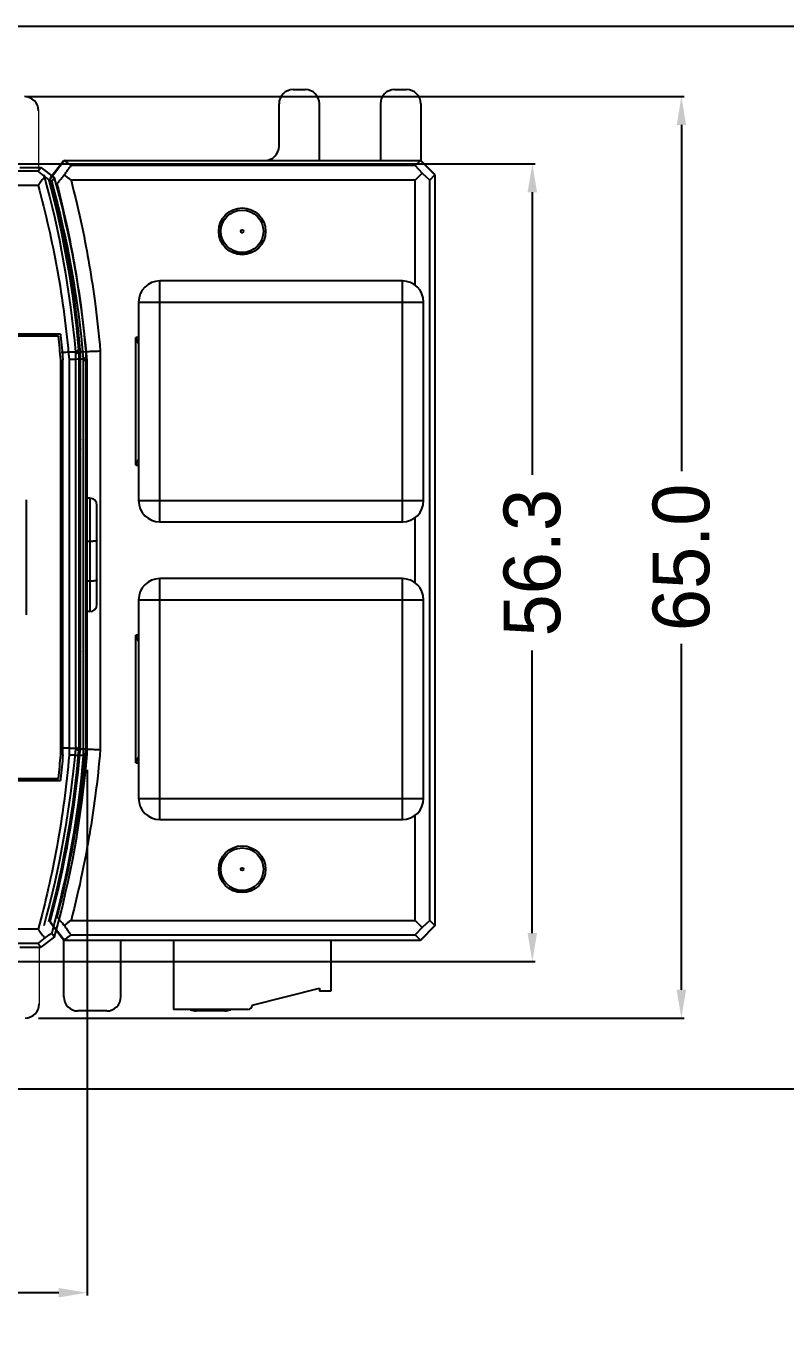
# Model space of a CAD drawing. Header units: millimetres. Extents: x 54 to 1685, y 68 to 1015.
# Drawn here: x 1277.4 to 1331, y 645.8 to 737.7 of the extents above; entities that cross this region are included whole.
import ezdxf

# ---------------------------------------------------------------- set-up
doc = ezdxf.new("R2010")
doc.units = ezdxf.units.MM
doc.linetypes.add('ACAD_ISO03W100', pattern=[30, 12, -18])
doc.linetypes.add('DASHED2', pattern=[9.525, 6.35, -3.175])
doc.layers.add('2', color=6, linetype='Continuous')
doc.styles.get("Standard").update_dxf_attribs({"font": 'BareunDotumPro1.ttf'})
doc.dimstyles.get("Standard").update_dxf_attribs({"dimtxt": 4, "dimasz": 2, "dimexe": 0.2, "dimexo": 1, "dimgap": 0.09, "dimtad": 0, "dimtoh": 1, "dimdec": 1, "dimzin": 0, "dimdsep": 46, "dimtxsty": 'Standard', "dimcen": -3, "dimadec": 0, "dimazin": 0, "dimtfac": 1, "dimtdec": 1, "dimtofl": 0, "dimtmove": 0, "dimatfit": 3, "dimfxl": 0, "dimtolj": 1, "dimtzin": 0, "dimarcsym": 0})

# ---------------------------------------------------------------- blocks, each defined once
blk = doc.blocks.new('*D22')
at = {"color": 0, "lineweight": -2}
for p, q in [((1281.666, 685.259), (1281.666, 648.185)), ((1171.677, 685.125), (1171.677, 648.185)), ((1173.677, 648.385), (1218.867, 648.385)), ((1279.666, 648.385), (1234.476, 648.385))]:
    blk.add_line(p, q, dxfattribs=at)
at = {"color": 0}
for points in [[(1173.677, 648.718), (1173.677, 648.052), (1171.677, 648.385)], [(1279.666, 648.052), (1279.666, 648.718), (1281.666, 648.385)]]:
    blk.add_solid(points, dxfattribs=at)
at = {"layer": 'Defpoints', "color": 0}
for p in [(1281.666, 686.259), (1171.677, 686.125), (1281.666, 648.385)]:
    blk.add_point(p, dxfattribs=at)
at = {"color": 0, "linetype": 'DASHED2', "insert": (1226.672, 648.385), "char_height": 4, "attachment_point": 5}
blk.add_mtext('\\A1;110.0', dxfattribs=at)
blk = doc.blocks.new('*D23')
at = {"color": 0, "lineweight": -2}
for p, q in [((1274.199, 728.009), (1313.268, 728.009)), ((1313.068, 726.009), (1313.068, 706.07)), ((1313.068, 673.759), (1313.068, 693.699)), ((1274.249, 671.759), (1313.268, 671.759))]:
    blk.add_line(p, q, dxfattribs=at)
at = {"color": 0}
for points in [[(1313.401, 726.009), (1312.735, 726.009), (1313.068, 728.009)], [(1312.735, 673.759), (1313.401, 673.759), (1313.068, 671.759)]]:
    blk.add_solid(points, dxfattribs=at)
at = {"layer": 'Defpoints', "color": 0}
for p in [(1273.199, 728.009), (1313.068, 728.009), (1273.249, 671.759)]:
    blk.add_point(p, dxfattribs=at)
at = {"color": 0, "linetype": 'DASHED2', "insert": (1313.068, 699.884), "char_height": 4, "attachment_point": 5, "rotation": 90}
blk.add_mtext('\\A1;56.3', dxfattribs=at)
blk = doc.blocks.new('*D24')
at = {"color": 0, "lineweight": -2}
for p, q in [((1277.349, 732.759), (1323.78, 732.759)), ((1323.58, 730.759), (1323.58, 706.349)), ((1323.58, 669.759), (1323.58, 694.169)), ((1278.249, 667.759), (1323.78, 667.759))]:
    blk.add_line(p, q, dxfattribs=at)
at = {"color": 0}
for points in [[(1323.913, 730.759), (1323.247, 730.759), (1323.58, 732.759)], [(1323.247, 669.759), (1323.913, 669.759), (1323.58, 667.759)]]:
    blk.add_solid(points, dxfattribs=at)
at = {"layer": 'Defpoints', "color": 0}
for p in [(1276.349, 732.759), (1277.249, 667.759), (1323.58, 667.759)]:
    blk.add_point(p, dxfattribs=at)
at = {"color": 0, "linetype": 'DASHED2', "insert": (1323.58, 700.259), "char_height": 4, "attachment_point": 5, "rotation": 90}
blk.add_mtext('\\A1;65.0', dxfattribs=at)
blk = doc.blocks.new('*D25')
at = {"color": 0, "lineweight": -2}
for p, q in [((1268.165, 737.737), (1334.692, 737.737)), ((1334.492, 735.737), (1334.492, 706.441)), ((1334.492, 664.775), (1334.492, 694.071)), ((1268.046, 662.775), (1334.692, 662.775))]:
    blk.add_line(p, q, dxfattribs=at)
at = {"color": 0}
for points in [[(1334.825, 735.737), (1334.159, 735.737), (1334.492, 737.737)], [(1334.159, 664.775), (1334.825, 664.775), (1334.492, 662.775)]]:
    blk.add_solid(points, dxfattribs=at)
at = {"layer": 'Defpoints', "color": 0}
for p in [(1267.165, 737.737), (1267.046, 662.775), (1334.492, 662.775)]:
    blk.add_point(p, dxfattribs=at)
at = {"color": 0, "linetype": 'DASHED2', "insert": (1334.492, 700.256), "char_height": 4, "attachment_point": 5, "rotation": 90}
blk.add_mtext('\\A1;75.0', dxfattribs=at)

msp = doc.modelspace()

# ---------------------------------------------------------------- linework, layer by layer
at = {"color": 7, "linetype": 'Continuous'}
for p, q in [((1296.205, 733.259), (1297.055, 733.259)), ((1303.355, 733.259), (1304.205, 733.259)), ((1295.205, 729.259), (1295.205, 732.259)), ((1298.055, 728.259), (1298.055, 732.259)), ((1302.355, 732.259), (1302.355, 728.259)), ((1305.205, 732.259), (1305.205, 728.259)), ((1276.916, 727.759), (1278.41, 727.759)), ((1278.41, 727.759), (1279.373, 727.027)), ((1280.025, 728.259), (1279.06, 727)), ((1279.068, 726.968), (1280.06, 728.259)), ((1280.06, 728.259), (1305.205, 728.259)), ((1304.812, 727.893), (1280.536, 727.893)), ((1304.812, 727.893), (1305.179, 728.259)), ((1304.812, 727.893), (1305.312, 727.366)), ((1305.179, 728.259), (1306.205, 727.233)), ((1306.205, 727.259), (1305.205, 728.259)), ((1278.211, 727.498), (1175.121, 727.498)), ((1279.373, 727.027), (1279.175, 726.763)), ((1304.812, 726.867), (1280.536, 726.867)), ((1304.812, 726.867), (1305.312, 727.366)), ((1304.812, 719.446), (1304.812, 726.867)), ((1305.312, 727.366), (1305.838, 726.867)), ((1305.838, 726.867), (1306.205, 727.233)), ((1305.838, 674.652), (1305.838, 726.867)), ((1306.205, 727.233), (1306.205, 674.259)), ((1278.211, 726.498), (1175.121, 726.498)), ((1293.258, 721.759), (1291.951, 721.759)), ((1292.225, 721.659), (1292.755, 721.659)), ((1292.455, 721.659), (1292.455, 721.759)), ((1292.755, 721.759), (1292.755, 721.659)), ((1280.6, 719.749), (1280.522, 719.747)), ((1303.905, 719.759), (1286.805, 719.759)), ((1286.805, 702.759), (1286.805, 719.759)), ((1303.905, 702.759), (1303.905, 719.759)), ((1285.305, 718.259), (1305.405, 718.259)), ((1285.305, 718.259), (1285.305, 704.259)), ((1305.405, 704.259), (1305.405, 718.259)), ((1279.784, 716.009), (1173.548, 716.009)), ((1279.65, 715.859), (1173.682, 715.859)), ((1281.09, 715.761), (1280.991, 715.763)), ((1285.105, 706.759), (1285.105, 715.759)), ((1285.305, 715.759), (1285.105, 715.759)), ((1285.305, 715.352), (1285.105, 715.759)), ((1280.843, 714.757), (1281.093, 714.894)), ((1280.843, 714.757), (1280.844, 714.623)), ((1280.844, 714.623), (1281.105, 714.759)), ((1281.105, 686.759), (1281.105, 714.759)), ((1281.205, 714.764), (1281.572, 714.779)), ((1281.205, 686.755), (1281.205, 714.764)), ((1281.572, 714.779), (1281.572, 686.74)), ((1282.598, 714.822), (1282.598, 686.696)), ((1279.816, 686.338), (1279.816, 714.18)), ((1279.966, 686.332), (1279.966, 714.187)), ((1280.405, 714.205), (1280.405, 686.313)), ((1280.844, 714.623), (1280.844, 686.895)), ((1281.404, 714.257), (1281.654, 714.394)), ((1281.404, 714.257), (1281.405, 714.123)), ((1281.405, 714.123), (1281.666, 714.259)), ((1281.405, 714.123), (1281.405, 686.395)), ((1281.666, 686.259), (1281.666, 714.259)), ((1285.105, 706.759), (1285.305, 707.167)), ((1285.105, 706.759), (1285.305, 706.759)), ((1277.368, 704.312), (1277.368, 696.207)), ((1281.866, 704.429), (1281.666, 704.429)), ((1281.866, 704.429), (1281.866, 696.429)), ((1282.366, 696.929), (1282.366, 703.929)), ((1285.305, 704.259), (1305.405, 704.259)), ((1281.105, 703.259), (1281.205, 703.259)), ((1286.805, 702.759), (1303.905, 702.759)), ((1304.812, 698.446), (1304.812, 703.073)), ((1281.866, 701.378), (1281.666, 701.378)), ((1281.105, 698.259), (1281.205, 698.259)), ((1281.866, 698.578), (1281.666, 698.578)), ((1303.905, 698.759), (1286.805, 698.759)), ((1286.805, 681.759), (1286.805, 698.759)), ((1303.905, 681.759), (1303.905, 698.759)), ((1285.305, 697.259), (1305.405, 697.259)), ((1285.305, 697.259), (1285.305, 683.259)), ((1305.405, 683.259), (1305.405, 697.259)), ((1281.866, 696.429), (1281.666, 696.429)), ((1285.105, 685.759), (1285.105, 694.759)), ((1285.305, 694.759), (1285.105, 694.759)), ((1285.305, 694.352), (1285.105, 694.759)), ((1280.844, 686.895), (1280.843, 686.762)), ((1280.843, 686.762), (1281.093, 686.625)), ((1280.844, 686.895), (1281.105, 686.759)), ((1281.205, 686.755), (1281.572, 686.74)), ((1281.405, 686.395), (1281.404, 686.262)), ((1281.404, 686.262), (1281.654, 686.125)), ((1281.405, 686.395), (1281.666, 686.259)), ((1285.105, 685.759), (1285.305, 686.167)), ((1281.09, 685.757), (1280.991, 685.756)), ((1285.105, 685.759), (1285.305, 685.759)), ((1173.548, 684.509), (1279.784, 684.509)), ((1173.682, 684.659), (1279.65, 684.659)), ((1285.305, 683.259), (1305.405, 683.259)), ((1280.599, 681.77), (1280.522, 681.771)), ((1286.805, 681.759), (1303.905, 681.759)), ((1304.812, 674.652), (1304.812, 682.073)), ((1293.258, 676.759), (1291.951, 676.759)), ((1292.225, 676.659), (1292.755, 676.659)), ((1292.455, 676.659), (1292.455, 676.759)), ((1292.755, 676.759), (1292.755, 676.659)), ((1279.06, 674.519), (1280.025, 673.259)), ((1280.06, 673.259), (1279.068, 674.551)), ((1280.536, 674.652), (1304.812, 674.652)), ((1304.812, 674.652), (1305.312, 674.152)), ((1306.205, 674.285), (1305.179, 673.259)), ((1305.205, 673.259), (1306.205, 674.259)), ((1305.838, 674.652), (1305.312, 674.152)), ((1305.838, 674.652), (1306.205, 674.285)), ((1278.211, 674.02), (1175.121, 674.02)), ((1279.373, 673.492), (1278.41, 672.759)), ((1279.175, 673.756), (1279.373, 673.492)), ((1280.536, 673.626), (1304.812, 673.626)), ((1305.312, 674.152), (1304.812, 673.626)), ((1304.812, 673.626), (1305.179, 673.259)), ((1278.211, 673.02), (1175.121, 673.02)), ((1276.916, 672.759), (1278.41, 672.759)), ((1280.025, 673.259), (1305.179, 673.259)), ((1280.025, 669.259), (1280.025, 673.259)), ((1284.055, 669.259), (1284.055, 673.259)), ((1287.755, 673.259), (1287.755, 668.359)), ((1298.855, 673.259), (1298.855, 669.659)), ((1293.305, 668.659), (1298.055, 669.859)), ((1298.055, 669.859), (1298.055, 669.659)), ((1298.855, 669.659), (1298.055, 669.659)), ((1283.055, 668.259), (1281.025, 668.259)), ((1293.005, 668.359), (1287.755, 668.359)), ((1291.384, 668.259), (1289.355, 668.259))]:
    msp.add_line(p, q, dxfattribs=at)
for centre, radius in [((1292.605, 723.259), 1.65), ((1292.605, 723.259), 1.5), ((1292.605, 723.259), 0.1), ((1292.605, 678.259), 1.65), ((1292.605, 678.259), 1.5), ((1292.605, 678.259), 0.1)]:
    msp.add_circle(centre, radius, dxfattribs=at)
for centre, radius, start, end in [((1296.205, 732.259), 1, 90, 180), ((1297.055, 732.259), 1, 0, 90), ((1303.355, 732.259), 1, 90, 180), ((1304.205, 732.259), 1, 0, 90), ((1277.249, 731.759), 1, 0, 90), ((1294.205, 729.259), 1, 270.00017, 0), ((1286.805, 718.259), 1.5, 90, 180), ((1303.905, 718.259), 1.5, 0, 90), ((1281.866, 703.929), 0.5, 0, 90), ((1286.805, 704.259), 1.5, 180, 270), ((1303.905, 704.259), 1.5, 270, 0), ((1286.805, 697.259), 1.5, 90, 180), ((1303.905, 697.259), 1.5, 0, 90), ((1281.866, 696.929), 0.5, 270, 0), ((1286.805, 683.259), 1.5, 180, 270), ((1303.905, 683.259), 1.5, 270, 0), ((1277.299, 668.759), 1, 270, 0), ((1281.025, 669.259), 1, 180, 270), ((1283.055, 669.259), 1, 270, 0), ((1289.355, 669.259), 1, 245.54918, 270), ((1291.384, 669.259), 1, 270, 294.45082), ((1293.005, 668.659), 0.3, 270, 0)]:
    msp.add_arc(centre, radius, start, end, dxfattribs=at)
for points, knots in [([(1278.41, 727.759), (1278.388, 727.73), (1278.344, 727.672), (1278.277, 727.585), (1278.233, 727.527), (1278.211, 727.498)], [0, 0, 0, 0, 0.1093132, 0.2187132, 0.3282, 0.3282, 0.3282, 0.3282]), ([(1280.536, 727.893), (1280.491, 727.927), (1280.389, 728.006), (1280.23, 728.129), (1280.116, 728.216), (1280.06, 728.259)], [0, 0, 0, 0, 0.1702174, 0.3874263, 0.6008993, 0.6008993, 0.6008993, 0.6008993]), ([(1280.06, 727.233), (1280.113, 727.306), (1280.219, 727.453), (1280.377, 727.673), (1280.483, 727.819), (1280.536, 727.893)], [0, 0, 0, 0, 0.2711551, 0.542284, 0.8133867, 0.8133867, 0.8133867, 0.8133867]), ([(1278.687, 727.124), (1278.608, 727.187), (1278.449, 727.311), (1278.29, 727.436), (1278.211, 727.498)], [0, 0, 0, 0, 0.3026296, 0.6053067, 0.6053067, 0.6053067, 0.6053067]), ([(1278.687, 727.124), (1278.608, 727.02), (1278.449, 726.811), (1278.29, 726.602), (1278.211, 726.498)], [0, 0, 0, 0, 0.3940551, 0.7863458, 0.7863458, 0.7863458, 0.7863458]), ([(1279.175, 726.763), (1279.094, 726.823), (1278.931, 726.944), (1278.768, 727.064), (1278.687, 727.124)], [0, 0, 0, 0, 0.3046717, 0.6075665, 0.6075665, 0.6075665, 0.6075665]), ([(1279.543, 726.608), (1279.6, 726.677), (1279.715, 726.815), (1279.887, 727.024), (1280.003, 727.163), (1280.06, 727.233)], [0, 0, 0, 0, 0.2694845, 0.5399804, 0.8115671, 0.8115671, 0.8115671, 0.8115671]), ([(1280.536, 726.867), (1280.483, 726.907), (1280.377, 726.989), (1280.219, 727.111), (1280.113, 727.192), (1280.06, 727.233)], [0, 0, 0, 0, 0.2003427, 0.4003608, 0.6000236, 0.6000236, 0.6000236, 0.6000236]), ([(1280.536, 726.867), (1280.822, 725.77), (1281.499, 722.894), (1282.187, 718.87), (1282.503, 715.942), (1282.598, 714.822)], [0, 0, 0, 0, 3.399875, 8.860786, 12.232287, 12.232287, 12.232287, 12.232287]), ([(1278.211, 726.498), (1278.747, 724.545), (1279.67, 720.475), (1280.222, 716.338), (1280.405, 714.205)], [0, 0, 0, 0, 6.077963, 12.500228, 12.500228, 12.500228, 12.500228]), ([(1279.543, 726.608), (1279.825, 725.527), (1280.492, 722.692), (1281.168, 718.74), (1281.479, 715.869), (1281.572, 714.779)], [0, 0, 0, 0, 3.351112, 8.733732, 12.013865, 12.013865, 12.013865, 12.013865]), ([(1280.844, 714.748), (1280.732, 714.743), (1280.51, 714.733), (1280.177, 714.719), (1279.955, 714.71), (1279.844, 714.705)], [0, 0, 0, 0, 0.334589, 0.667925, 1.000763, 1.000763, 1.000763, 1.000763]), ([(1281.572, 714.779), (1281.685, 714.784), (1281.913, 714.794), (1282.255, 714.808), (1282.483, 714.818), (1282.598, 714.822)], [0, 0, 0, 0, 0.341631, 0.683994, 1.027089, 1.027089, 1.027089, 1.027089]), ([(1281.405, 714.248), (1281.293, 714.243), (1281.071, 714.233), (1280.738, 714.219), (1280.516, 714.21), (1280.405, 714.205)], [0, 0, 0, 0, 0.334589, 0.667925, 1.000763, 1.000763, 1.000763, 1.000763]), ([(1282.366, 701.465), (1282.366, 701.455), (1282.341, 701.434), (1282.291, 701.418), (1282.212, 701.4), (1282.111, 701.388), (1281.992, 701.38), (1281.909, 701.378), (1281.866, 701.378)], [0, 0, 0, 0, 0.0282, 0.082362, 0.1638306, 0.2682992, 0.3892012, 0.5186445, 0.5186445, 0.5186445, 0.5186445]), ([(1282.366, 698.665), (1282.366, 698.655), (1282.341, 698.634), (1282.291, 698.618), (1282.212, 698.6), (1282.111, 698.588), (1281.992, 698.58), (1281.909, 698.578), (1281.866, 698.578)], [0, 0, 0, 0, 0.0282, 0.082362, 0.1638306, 0.2682992, 0.3892012, 0.5186445, 0.5186445, 0.5186445, 0.5186445]), ([(1280.405, 686.313), (1280.218, 684.139), (1279.663, 680.002), (1278.736, 675.934), (1278.211, 674.02)], [0, 0, 0, 0, 6.546608, 12.500174, 12.500174, 12.500174, 12.500174]), ([(1281.572, 686.74), (1281.481, 685.674), (1281.174, 682.827), (1280.502, 678.875), (1279.831, 676.016), (1279.543, 674.911)], [0, 0, 0, 0, 3.206906, 8.587524, 12.013863, 12.013863, 12.013863, 12.013863]), ([(1280.843, 686.771), (1280.732, 686.776), (1280.51, 686.785), (1280.177, 686.8), (1279.955, 686.808), (1279.844, 686.813)], [0, 0, 0, 0, 0.333845, 0.667182, 1.000002, 1.000002, 1.000002, 1.000002]), ([(1281.404, 686.271), (1281.293, 686.276), (1281.071, 686.285), (1280.738, 686.3), (1280.516, 686.308), (1280.405, 686.313)], [0, 0, 0, 0, 0.333845, 0.667182, 1.000002, 1.000002, 1.000002, 1.000002]), ([(1282.598, 686.696), (1282.506, 685.601), (1282.193, 682.698), (1281.509, 678.674), (1280.828, 675.773), (1280.536, 674.652)], [0, 0, 0, 0, 3.29721, 8.756091, 12.232291, 12.232291, 12.232291, 12.232291]), ([(1281.093, 686.625), (1281.095, 686.647), (1281.099, 686.692), (1281.103, 686.737), (1281.105, 686.759)], [0, 0, 0, 0, 0.0675553, 0.1351106, 0.1351106, 0.1351106, 0.1351106]), ([(1281.572, 686.74), (1281.685, 686.735), (1281.913, 686.725), (1282.255, 686.711), (1282.483, 686.701), (1282.598, 686.696)], [0, 0, 0, 0, 0.341631, 0.683994, 1.027089, 1.027089, 1.027089, 1.027089]), ([(1281.654, 686.125), (1281.656, 686.147), (1281.66, 686.192), (1281.664, 686.237), (1281.666, 686.259)], [0, 0, 0, 0, 0.0675553, 0.1351106, 0.1351106, 0.1351106, 0.1351106]), ([(1280.06, 674.286), (1280.003, 674.356), (1279.887, 674.495), (1279.715, 674.703), (1279.6, 674.842), (1279.543, 674.911)], [0, 0, 0, 0, 0.2715842, 0.5420782, 0.8115012, 0.8115012, 0.8115012, 0.8115012]), ([(1280.536, 674.652), (1280.483, 674.611), (1280.377, 674.53), (1280.219, 674.408), (1280.113, 674.326), (1280.06, 674.286)], [0, 0, 0, 0, 0.2003283, 0.400344, 0.6000229, 0.6000229, 0.6000229, 0.6000229]), ([(1280.536, 673.626), (1280.483, 673.699), (1280.377, 673.846), (1280.219, 674.066), (1280.113, 674.213), (1280.06, 674.286)], [0, 0, 0, 0, 0.2711094, 0.542245, 0.8134069, 0.8134069, 0.8134069, 0.8134069]), ([(1278.211, 674.02), (1278.29, 673.916), (1278.449, 673.708), (1278.608, 673.499), (1278.687, 673.394)], [0, 0, 0, 0, 0.392293, 0.786346, 0.786346, 0.786346, 0.786346]), ([(1278.211, 673.02), (1278.29, 673.083), (1278.449, 673.207), (1278.608, 673.332), (1278.687, 673.394)], [0, 0, 0, 0, 0.3026712, 0.6052948, 0.6052948, 0.6052948, 0.6052948]), ([(1278.687, 673.394), (1278.768, 673.454), (1278.931, 673.575), (1279.094, 673.696), (1279.175, 673.756)], [0, 0, 0, 0, 0.3031167, 0.6075783, 0.6075783, 0.6075783, 0.6075783]), ([(1280.536, 673.626), (1280.491, 673.591), (1280.389, 673.512), (1280.23, 673.39), (1280.116, 673.303), (1280.06, 673.259)], [0, 0, 0, 0, 0.1702174, 0.3874263, 0.6008993, 0.6008993, 0.6008993, 0.6008993]), ([(1278.211, 673.02), (1278.233, 672.991), (1278.277, 672.933), (1278.344, 672.846), (1278.388, 672.788), (1278.41, 672.759)], [0, 0, 0, 0, 0.1094868, 0.2188868, 0.3282, 0.3282, 0.3282, 0.3282])]:
    msp.add_open_spline(points, degree=3, knots=knots, dxfattribs=at)
for points in [[(1278.614, 727.263), (1279.734, 723.179), (1280.483, 718.976), (1280.843, 714.757)], [(1281.093, 714.894), (1280.74, 718.957), (1280.027, 723.005), (1278.971, 726.944)], [(1281.193, 714.905), (1280.839, 718.972), (1280.125, 723.024), (1279.068, 726.968)], [(1279.175, 726.763), (1280.295, 722.679), (1281.044, 718.476), (1281.404, 714.257)], [(1281.654, 714.394), (1281.283, 718.657), (1280.516, 722.903), (1279.373, 727.027)], [(1279.816, 714.18), (1279.768, 714.741), (1279.712, 715.3), (1279.65, 715.859)], [(1279.784, 716.009), (1279.789, 715.965), (1279.794, 715.92), (1279.799, 715.876)], [(1279.799, 715.876), (1279.862, 715.313), (1279.917, 714.75), (1279.966, 714.187)], [(1281.099, 714.827), (1281.097, 714.849), (1281.095, 714.871), (1281.093, 714.894)], [(1281.105, 714.759), (1281.103, 714.782), (1281.101, 714.804), (1281.099, 714.827)], [(1281.205, 714.764), (1281.201, 714.811), (1281.197, 714.858), (1281.193, 714.905)], [(1281.666, 714.259), (1281.664, 714.282), (1281.66, 714.327), (1281.656, 714.371), (1281.654, 714.394)], [(1281.205, 708.609), (1281.17, 708.54), (1281.136, 708.47), (1281.102, 708.399)], [(1281.205, 707.934), (1281.17, 707.865), (1281.135, 707.795), (1281.101, 707.726)], [(1281.205, 707.912), (1281.17, 707.843), (1281.135, 707.774), (1281.101, 707.704)], [(1281.101, 693.814), (1281.135, 693.744), (1281.17, 693.675), (1281.205, 693.605)], [(1281.101, 693.792), (1281.132, 693.728), (1281.164, 693.665), (1281.196, 693.601)], [(1281.196, 693.601), (1281.199, 693.595), (1281.202, 693.59), (1281.205, 693.584)], [(1281.102, 693.119), (1281.136, 693.049), (1281.17, 692.979), (1281.205, 692.909)], [(1280.843, 686.762), (1280.483, 682.543), (1279.734, 678.34), (1278.614, 674.256)], [(1278.971, 674.574), (1280.027, 678.514), (1280.74, 682.561), (1281.093, 686.625)], [(1279.068, 674.551), (1280.125, 678.495), (1280.839, 682.546), (1281.193, 686.613)], [(1281.404, 686.262), (1281.044, 682.043), (1280.295, 677.84), (1279.175, 673.756)], [(1279.65, 684.659), (1279.712, 685.218), (1279.768, 685.778), (1279.816, 686.338)], [(1279.966, 686.332), (1279.917, 685.768), (1279.862, 685.205), (1279.799, 684.643)], [(1281.193, 686.613), (1281.197, 686.661), (1281.201, 686.708), (1281.205, 686.755)], [(1279.373, 673.492), (1280.516, 677.615), (1281.283, 681.862), (1281.654, 686.125)], [(1279.799, 684.643), (1279.794, 684.598), (1279.789, 684.554), (1279.784, 684.509)]]:
    msp.add_open_spline(points, degree=3, dxfattribs=at)
at = {"layer": '2', "linetype": 'ACAD_ISO03W100', "lineweight": 5}
for p, q in [((1278.249, 731.759), (1278.249, 727.759)), ((1278.299, 672.759), (1278.299, 668.759))]:
    msp.add_line(p, q, dxfattribs=at)

# ---------------------------------------------------------------- dimensions: what is measured, and where the dimension line sits
for base, p1, p2, picture, middle in [((1334.492, 662.775), (1267.165, 737.737), (1267.046, 662.775), '*D25', (1334.492, 700.256)), ((1323.58, 667.759), (1276.349, 732.759), (1277.249, 667.759), '*D24', (1323.58, 700.259)), ((1313.067925868, 728.009299161), (1273.248752612, 671.759299161), (1273.198752612, 728.009299161), '*D23', (1313.067925868, 699.884299161))]:
    dim = msp.add_linear_dim(base=base, p1=p1, p2=p2, angle=90, dimstyle='Standard')
    dim.commit()
    dim.dimension.update_dxf_attribs({"geometry": picture, "text_midpoint": middle})
dim = msp.add_linear_dim(base=(1281.666, 648.385), p1=(1171.677, 686.125), p2=(1281.666, 686.259), dimstyle='Standard')
dim.commit()
dim.dimension.update_dxf_attribs({"geometry": '*D22', "text_midpoint": (1226.672, 648.385)})

doc.saveas('drawing.dxf')
